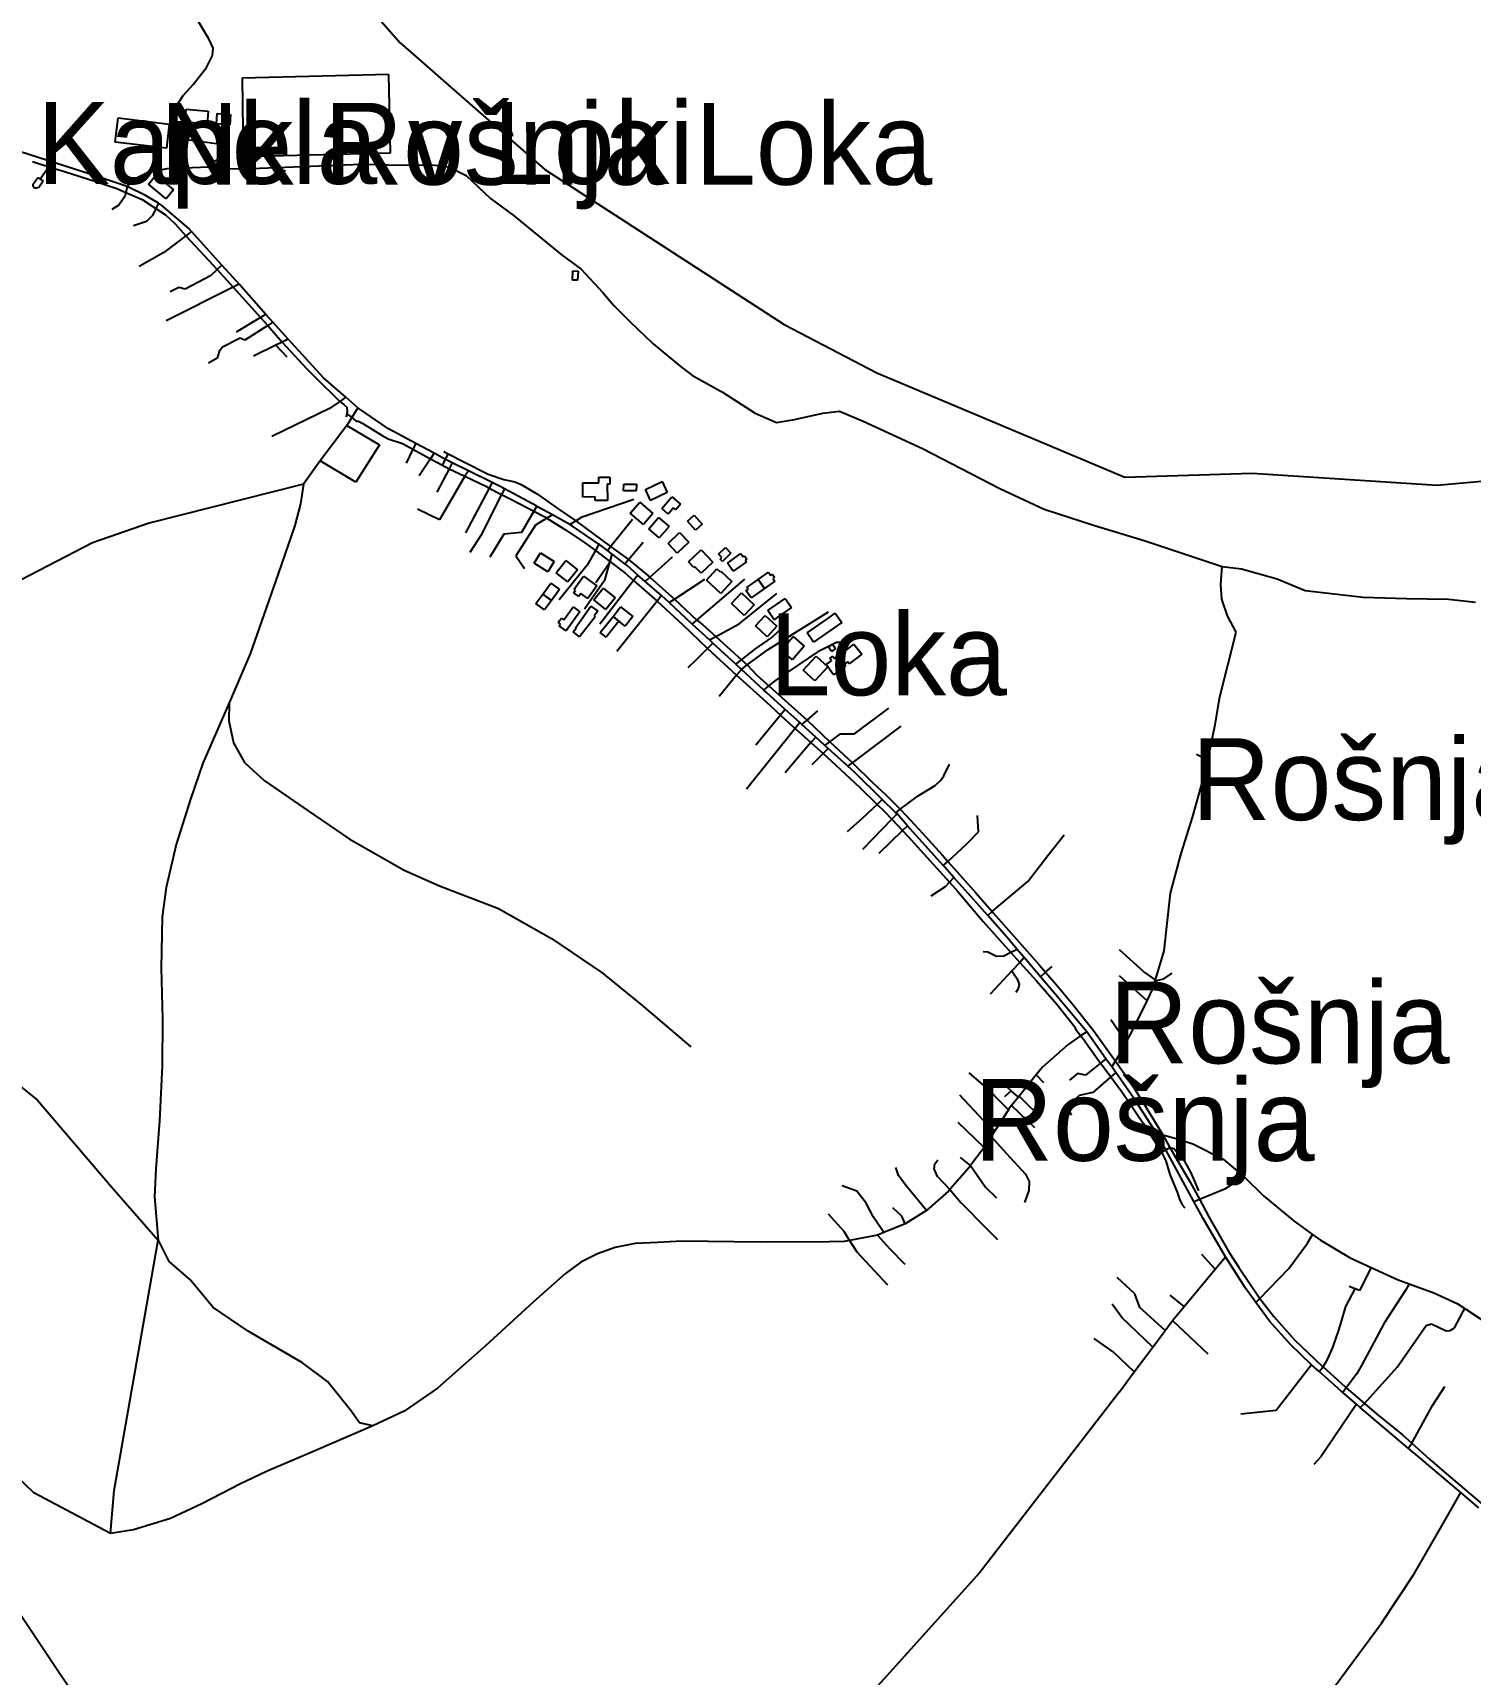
# Model space of a CAD drawing. Extents: x -8864 to 13231, y -7697 to 8949.
# Drawn here: x 3648 to 4738, y -569 to 676 of the extents above; entities that cross this region are included whole.
import ezdxf

# ---------------------------------------------------------------- set-up
doc = ezdxf.new("R2010")
doc.units = 0
for name, color, linetype in [('OSM_BUILDING_CHAPEL', 9, 'CONTINUOUS'), ('OSM_BUILDING_YES', 9, 'CONTINUOUS'), ('OSM_HIGHWAY_CYCLEWAY', 8, 'CONTINUOUS'), ('OSM_HIGHWAY_FOOTWAY', 8, 'CONTINUOUS'), ('OSM_HIGHWAY_PATH', 8, 'CONTINUOUS'), ('OSM_HIGHWAY_RESIDENTIAL', 8, 'CONTINUOUS'), ('OSM_HIGHWAY_SECONDARY', 8, 'CONTINUOUS'), ('OSM_HIGHWAY_SERVICE', 8, 'CONTINUOUS'), ('OSM_HIGHWAY_TERTIARY', 8, 'CONTINUOUS'), ('OSM_HIGHWAY_TRACK', 8, 'CONTINUOUS'), ('OSM_HIGHWAY_UNCLASSIFIED', 8, 'CONTINUOUS'), ('OSM_LABELS', 8, 'CONTINUOUS'), ('OSM_LEISURE_PITCH', 3, 'CONTINUOUS'), ('OSM_WATERWAY_RIVER', 4, 'CONTINUOUS')]:
    doc.layers.add(name, color=color, linetype=linetype)

msp = doc.modelspace()

# ---------------------------------------------------------------- linework, layer by layer
at = {"layer": 'OSM_BUILDING_CHAPEL'}
for p, q in [((3648.086159, 561.423185), (3651.455225, 566.426956)), ((3648.139758, 559.755261), (3648.086159, 561.423185)), ((3651.455225, 566.426956), (3655.528732, 563.669322)), ((3655.528732, 563.669322), (3652.228579, 558.776745)), ((3649.11985, 558.432041), (3648.139758, 559.755261)), ((3650.612959, 558.265249), (3649.11985, 558.432041)), ((3652.228579, 558.776745), (3650.612959, 558.265249))]:
    msp.add_line(p, q, dxfattribs=at)
at = {"layer": 'OSM_BUILDING_YES'}
for p, q in [((3763.246968, 608.491997), (3764.012665, 618.177075)), ((3764.012665, 618.177075), (3780.750798, 616.842736)), ((3780.750798, 616.842736), (3779.985101, 607.157658)), ((3786.991228, 607.202136), (3787.534873, 614.896825)), ((3787.534873, 614.896825), (3797.802868, 614.174058)), ((3797.802868, 614.174058), (3797.259223, 606.479369)), ((3779.985101, 607.157658), (3763.246968, 608.491997)), ((3797.259223, 606.479369), (3786.991228, 607.202136)), ((3735.490456, 561.400946), (3741.118328, 568.172717)), ((3748.836553, 550.314811), (3735.490456, 561.400946)), ((3741.118328, 568.172717), (3754.464425, 557.086582)), ((3754.464425, 557.086582), (3748.836553, 550.314811)), ((4056.983601, 488.701703), (4057.397077, 495.684744)), ((4060.988195, 488.601627), (4056.983601, 488.701703)), ((4057.397077, 495.684744), (4061.401671, 495.373398)), ((4061.401671, 495.373398), (4060.988195, 488.601627)), ((4077.037201, 339.122287), (4085.383297, 339.177885)), ((4077.067829, 334.974717), (4077.037201, 339.122287)), ((4085.383297, 339.177885), (4085.421582, 333.940604)), ((4064.83965, 334.885761), (4077.067829, 334.974717)), ((4064.91622, 324.177689), (4064.83965, 334.885761)), ((4074.372576, 324.244406), (4064.91622, 324.177689)), ((4074.38789, 321.475652), (4074.372576, 324.244406)), ((4085.421582, 333.940604), (4083.461398, 333.929484)), ((4083.461398, 333.929484), (4083.553282, 321.553489)), ((4095.796775, 328.97019), (4095.911629, 334.02956)), ((4105.429241, 328.747801), (4095.796775, 328.97019)), ((4095.911629, 334.02956), (4105.544096, 333.80717)), ((4105.544096, 333.80717), (4105.429241, 328.747801)), ((4112.412397, 329.948706), (4125.130622, 335.853156)), ((4116.263852, 321.586847), (4112.412397, 329.948706)), ((4128.982077, 327.491298), (4116.263852, 321.586847)), ((4124.877942, 315.38217), (4132.381771, 324.277765)), ((4125.130622, 335.853156), (4128.982077, 327.491298)), ((4132.381771, 324.277765), (4138.982078, 318.68466)), ((4083.553282, 321.553489), (4074.38789, 321.475652)), ((4100.865688, 311.935128), (4108.040268, 320.363703)), ((4110.926945, 303.306401), (4100.865688, 311.935128)), ((4108.040268, 320.363703), (4118.109181, 311.734977)), ((4118.109181, 311.734977), (4110.926945, 303.306401)), ((4129.717146, 311.279078), (4124.877942, 315.38217)), ((4133.683456, 315.971504), (4129.717146, 311.279078)), ((4135.444559, 314.492611), (4133.683456, 315.971504)), ((4138.982078, 318.68466), (4135.444559, 314.492611)), ((4114.85497, 300.003912), (4122.397084, 308.732714)), ((4122.741648, 293.143185), (4114.85497, 300.003912)), ((4122.397084, 308.732714), (4130.291419, 301.883106)), ((4130.291419, 301.883106), (4122.741648, 293.143185)), ((4144.288357, 305.786048), (4149.426183, 310.445116)), ((4150.375648, 299.025397), (4144.288357, 305.786048)), ((4149.426183, 310.445116), (4155.528787, 303.684464)), ((4155.528787, 303.684464), (4150.375648, 299.025397)), ((4129.548693, 288.884419), (4138.216381, 297.19068)), ((4136.562476, 281.523315), (4129.548693, 288.884419)), ((4145.230165, 289.829576), (4136.562476, 281.523315)), ((4138.216381, 297.19068), (4145.230165, 289.829576)), ((4027.940718, 274.017658), (4032.726324, 281.745705)), ((4038.308254, 267.546113), (4027.940718, 274.017658)), ((4032.726324, 281.745705), (4043.101516, 275.27416)), ((4043.101516, 275.27416), (4038.308254, 267.546113)), ((4044.786049, 266.801107), (4052.083141, 275.907971)), ((4052.083141, 275.907971), (4060.7738, 268.913811)), ((4145.107653, 274.907217), (4154.655893, 284.069679)), ((4149.119905, 270.715168), (4145.107653, 274.907217)), ((4163.446093, 274.873859), (4154.571666, 266.345208)), ((4154.655893, 284.069679), (4163.446093, 274.873859)), ((4167.741652, 280.867265), (4173.116845, 285.993351)), ((4170.291423, 278.187467), (4167.741652, 280.867265)), ((4169.11225, 277.064399), (4170.291423, 278.187467)), ((4170.743184, 275.351997), (4169.11225, 277.064399)), ((4177.282235, 281.578913), (4170.743184, 275.351997)), ((4173.116845, 285.993351), (4177.282235, 281.578913)), ((4174.548698, 273.995419), (4184.809036, 281.256447)), ((4178.867228, 267.846339), (4174.548698, 273.995419)), ((4188.997398, 275.018412), (4178.867228, 267.846339)), ((4184.809036, 281.256447), (4186.539511, 278.79904)), ((4186.539511, 278.79904), (4187.52726, 279.499568)), ((4187.52726, 279.499568), (4189.181165, 277.142235)), ((4189.181165, 277.142235), (4188.05559, 276.352751)), ((4188.05559, 276.352751), (4188.997398, 275.018412)), ((4053.476709, 259.806946), (4044.786049, 266.801107)), ((4060.7738, 268.913811), (4053.476709, 259.806946)), ((4058.346541, 254.280558), (4065.34501, 264.087951)), ((4065.34501, 264.087951), (4075.57472, 256.749086)), ((4149.793718, 271.348979), (4149.119905, 270.715168)), ((4154.571666, 266.345208), (4149.793718, 271.348979)), ((4158.790656, 261.03009), (4166.66202, 269.614339)), ((4166.66202, 269.614339), (4169.058651, 267.39044)), ((4169.058651, 267.39044), (4169.571668, 267.957534)), ((4169.571668, 267.957534), (4177.971363, 260.229487)), ((4189.387903, 255.626017), (4197.956051, 261.68614)), ((4197.956051, 261.68614), (4205.71256, 267.17917)), ((4202.764627, 254.858772), (4197.956051, 261.68614)), ((4197.956051, 261.68614), (4202.764627, 254.858772)), ((4205.71256, 267.17917), (4207.458349, 264.688403)), ((4207.458349, 264.688403), (4208.706435, 265.566843)), ((4208.706435, 265.566843), (4210.299084, 263.287347)), ((4210.299084, 263.287347), (4208.966772, 262.35331)), ((4208.966772, 262.35331), (4210.421596, 260.273965)), ((4029.334287, 243.338977), (4034.533368, 250.533289)), ((4034.533368, 250.533289), (4040.590031, 258.917387)), ((4041.087734, 245.774146), (4034.533368, 250.533289)), ((4034.533368, 250.533289), (4041.087734, 245.774146)), ((4040.590031, 258.917387), (4047.136739, 254.147124)), ((4047.136739, 254.147124), (4041.087734, 245.774146)), ((4058.032605, 251.556283), (4059.426174, 253.502194)), ((4061.96063, 248.743051), (4058.032605, 251.556283)), ((4059.426174, 253.502194), (4058.346541, 254.280558)), ((4063.507338, 250.911352), (4061.96063, 248.743051)), ((4068.744704, 247.152963), (4063.507338, 250.911352)), ((4075.57472, 256.749086), (4068.744704, 247.152963)), ((4073.155118, 246.14109), (4080.230157, 255.014445)), ((4080.230157, 255.014445), (4089.349607, 247.686699)), ((4169.586982, 251.067025), (4158.790656, 261.03009)), ((4177.971363, 260.229487), (4169.586982, 251.067025)), ((4177.634456, 243.350097), (4185.367994, 251.545163)), ((4185.367994, 251.545163), (4194.923891, 242.449418)), ((4188.622206, 253.235326), (4190.260797, 254.380634)), ((4192.557888, 247.642221), (4188.622206, 253.235326)), ((4190.260797, 254.380634), (4189.387903, 255.626017)), ((4202.764627, 254.858772), (4194.196479, 248.798648)), ((4210.421596, 260.273965), (4202.764627, 254.858772)), ((4035.896309, 238.568715), (4029.334287, 243.338977)), ((4041.087734, 245.774146), (4035.896309, 238.568715)), ((4050.54409, 231.040819), (4057.657414, 240.837092)), ((4062.749298, 237.123181), (4052.266908, 222.69008)), ((4057.657414, 240.837092), (4062.749298, 237.123181)), ((4059.227092, 225.080771), (4070.942254, 241.426425)), ((4070.942254, 241.426425), (4076.187278, 237.645797)), ((4082.282225, 238.813344), (4073.155118, 246.14109)), ((4076.187278, 237.645797), (4073.545624, 233.965245)), ((4089.349607, 247.686699), (4082.282225, 238.813344)), ((4087.795242, 233.587182), (4093.599225, 240.959406)), ((4093.599225, 240.959406), (4102.95604, 233.542704)), ((4187.190353, 234.265471), (4177.634456, 243.350097)), ((4194.923891, 242.449418), (4187.190353, 234.265471)), ((4194.196479, 248.798648), (4192.557888, 247.642221)), ((4205.2072, 238.01274), (4207.756971, 239.814098)), ((4210.061718, 231.118655), (4205.2072, 238.01274)), ((4207.756971, 239.814098), (4218.346559, 247.308636)), ((4223.19342, 240.414551), (4212.611489, 232.931132)), ((4218.346559, 247.308636), (4223.19342, 240.414551)), ((4046.279158, 229.150505), (4048.660476, 232.419636)), ((4048.047918, 227.849524), (4046.279158, 229.150505)), ((4047.060169, 226.492946), (4048.047918, 227.849524)), ((4052.266908, 222.69008), (4047.060169, 226.492946)), ((4048.660476, 232.419636), (4050.54409, 231.040819)), ((4057.580844, 221.945074), (4059.770737, 224.691588)), ((4059.770737, 224.691588), (4059.227092, 225.080771)), ((4074.318978, 233.342554), (4062.259252, 218.197805)), ((4073.545624, 233.965245), (4074.318978, 233.342554)), ((4078.124491, 221.333501), (4087.795242, 233.587182)), ((4092.29754, 230.017825), (4082.634446, 217.764144)), ((4092.29754, 230.017825), (4087.795242, 233.587182)), ((4087.795242, 233.587182), (4092.29754, 230.017825)), ((4097.136744, 226.170481), (4092.29754, 230.017825)), ((4102.95604, 233.542704), (4097.136744, 226.170481)), ((4195.850385, 226.481827), (4203.201074, 234.354427)), ((4204.609957, 218.264522), (4195.850385, 226.481827)), ((4203.201074, 234.354427), (4211.95299, 226.148242)), ((4211.95299, 226.148242), (4204.609957, 218.264522)), ((4212.611489, 232.931132), (4210.061718, 231.118655)), ((4234.977494, 221.111112), (4250.666623, 232.052692)), ((4255.513484, 225.036293), (4239.824356, 214.105831)), ((4250.666623, 232.052692), (4256.401693, 236.04459)), ((4261.248554, 229.03931), (4255.513484, 225.036293)), ((4256.401693, 236.04459), (4261.248554, 229.03931)), ((4062.259252, 218.197805), (4057.580844, 221.945074)), ((4082.634446, 217.764144), (4078.124491, 221.333501)), ((4215.444567, 208.123544), (4224.510418, 218.442433)), ((4224.510418, 218.442433), (4232.879485, 211.036851)), ((4239.824356, 214.105831), (4234.977494, 221.111112)), ((4251.133698, 210.325204), (4254.250085, 212.638058)), ((4254.250085, 212.638058), (4256.623745, 209.413405)), ((4260.80445, 205.087923), (4270.5288, 212.682536)), ((4270.5288, 212.682536), (4276.455294, 205.054564)), ((4223.813634, 200.729082), (4215.444567, 208.123544)), ((4232.879485, 211.036851), (4223.813634, 200.729082)), ((4232.106131, 192.812003), (4241.914708, 203.431118)), ((4241.914708, 203.431118), (4250.635995, 195.369486)), ((4249.533392, 197.170844), (4253.407818, 199.928478)), ((4253.507359, 207.100551), (4251.133698, 210.325204)), ((4252.19036, 201.62976), (4254.648247, 203.419999)), ((4253.407818, 199.928478), (4252.19036, 201.62976)), ((4256.623745, 209.413405), (4253.507359, 207.100551)), ((4254.648247, 203.419999), (4255.850391, 201.796553)), ((4255.850391, 201.796553), (4258.438447, 203.753584)), ((4258.438447, 203.753584), (4260.490514, 201.029308)), ((4260.490514, 201.029308), (4262.657436, 202.697232)), ((4263.315936, 197.315397), (4260.490514, 201.029308)), ((4260.490514, 201.029308), (4263.315936, 197.315397)), ((4262.657436, 202.697232), (4260.80445, 205.087923)), ((4276.455294, 205.054564), (4266.861112, 197.548907)), ((4240.819762, 184.76149), (4232.106131, 192.812003)), ((4250.635995, 195.369486), (4240.819762, 184.76149)), ((4255.015782, 189.431677), (4249.533392, 197.170844)), ((4264.242429, 196.014417), (4255.015782, 189.431677)), ((4265.658968, 199.105636), (4263.315936, 197.315397)), ((4263.315936, 197.315397), (4264.242429, 196.014417)), ((4266.861112, 197.548907), (4265.658968, 199.105636))]:
    msp.add_line(p, q, dxfattribs=at)
at = {"layer": 'OSM_HIGHWAY_CYCLEWAY'}
for p, q in [((3959.479761, 358.79267), (3962.749287, 356.924595)), ((3962.749287, 356.924595), (3974.763071, 350.742157)), ((3974.763071, 350.742157), (3993.193394, 341.412903)), ((3993.193394, 341.412903), (4005.092324, 337.443244)), ((4005.092324, 337.443244), (4013.262309, 335.575169)), ((4013.262309, 335.575169), (4018.024944, 333.57366)), ((4018.024944, 333.57366), (4030.406262, 326.35711)), ((4030.406262, 326.35711), (4046.271501, 315.159781)), ((4046.271501, 315.159781), (4059.609941, 306.130753)), ((4059.609941, 306.130753), (4073.338886, 296.034253)), ((4073.338886, 296.034253), (4086.011169, 286.527087)), ((4086.011169, 286.527087), (4099.487434, 276.675216)), ((4099.487434, 276.675216), (4115.704893, 263.331825)), ((4115.704893, 263.331825), (4134.38024, 246.763781)), ((4134.38024, 246.763781), (4151.401681, 230.773951)), ((4151.401681, 230.773951), (4155.697241, 227.438103)), ((4155.697241, 227.438103), (4165.865695, 218.431314)), ((4165.865695, 218.431314), (4185.32971, 200.806918)), ((4185.32971, 200.806918), (4189.655897, 196.792781)), ((4189.655897, 196.792781), (4197.113784, 188.831224)), ((4197.113784, 188.831224), (4206.018839, 180.869668)), ((4206.018839, 180.869668), (4218.461413, 169.816892)), ((4218.461413, 169.816892), (4235.000465, 154.905652)), ((4235.000465, 154.905652), (4252.220988, 138.52664)), ((4252.220988, 138.52664), (4269.487452, 122.659124)), ((4269.487452, 122.659124), (4284.954529, 107.525494)), ((4284.954529, 107.525494), (4294.518083, 98.540944)), ((4294.518083, 98.540944), (4305.567089, 87.410332)), ((4305.567089, 87.410332), (4309.916247, 83.029252)), ((4309.916247, 83.029252), (4322.519617, 69.26332)), ((4322.519617, 69.26332), (4337.335852, 52.806471)), ((4337.335852, 52.806471), (4341.853463, 47.735982)), ((4341.853463, 47.735982), (4350.628349, 37.872992)), ((4350.628349, 37.872992), (4362.994354, 23.88467)), ((4362.994354, 23.88467), (4375.490527, 9.729556)), ((4375.490527, 9.729556), (4376.179654, 8.951192)), ((4376.179654, 8.951192), (4394.028048, -11.353002)), ((4394.028048, -11.353002), (4411.294512, -30.834353)), ((4411.294512, -30.834353), (4415.87338, -36.149471)), ((4415.87338, -36.149471), (4424.242446, -45.879027)), ((4424.242446, -45.879027), (4436.83816, -60.93482)), ((4436.83816, -60.93482), (4452.236324, -80.416171)), ((4452.236324, -80.416171), (4468.79069, -103.644791)), ((4468.79069, -103.644791), (4480.000492, -119.378873)), ((4480.000492, -119.378873), (4492.136788, -138.73791)), ((4492.136788, -138.73791), (4504.686559, -159.520242)), ((4504.686559, -159.520242), (4510.19192, -169.038527)), ((4510.19192, -169.038527), (4525.4982, -195.325008)), ((4525.4982, -195.325008), (4532.49667, -208.290337)), ((4532.49667, -208.290337), (4539.732505, -221.689325)), ((4539.732505, -221.689325), (4555.245524, -248.865365)), ((4555.245524, -248.865365), (4562.825923, -260.418518)), ((4562.825923, -260.418518), (4577.297593, -282.001453)), ((4577.297593, -282.001453), (4578.507394, -283.558182)), ((4578.507394, -283.558182), (4589.074011, -297.168441)), ((4589.074011, -297.168441), (4604.824396, -315.248737)), ((4604.824396, -315.248737), (4625.590095, -334.852402)), ((4625.590095, -334.852402), (4626.30985, -335.497333)), ((4626.30985, -335.497333), (4642.741705, -350.364094)), ((4642.741705, -350.364094), (4643.874936, -351.34261)), ((4643.874936, -351.34261), (4657.649823, -363.184869)), ((4657.649823, -363.184869), (4666.884127, -371.135307)), ((4666.884127, -371.135307), (4686.600821, -387.114018)), ((4686.600821, -387.114018), (4693.622262, -393.374292)), ((4693.622262, -393.374292), (4707.136811, -405.427822)), ((4707.136811, -405.427822), (4718.315986, -415.012825)), ((4718.315986, -415.012825), (4728.361928, -423.630432)), ((4728.361928, -423.630432), (4746.723339, -439.297797))]:
    msp.add_line(p, q, dxfattribs=at)
at = {"layer": 'OSM_HIGHWAY_FOOTWAY'}
for p, q in [((3647.42766, 578.558323), (3659.893205, 574.6665)), ((3659.893205, 574.6665), (3653.698717, 565.492919)), ((3659.893205, 574.6665), (3672.519546, 570.71908)), ((3672.519546, 570.71908), (3695.528737, 563.402454)), ((3695.528737, 563.402454), (3711.600714, 558.176293)), ((3711.600714, 558.176293), (3718.323533, 555.151791)), ((3718.323533, 555.151791), (3730.68188, 549.681)), ((3730.68188, 549.681), (3741.072387, 542.987066)), ((3741.072387, 542.987066), (3748.461361, 538.183445)), ((3748.461361, 538.183445), (3755.643598, 531.378315)), ((3755.643598, 531.378315), (3763.905467, 522.29369)), ((3763.905467, 522.29369), (3774.20409, 510.996285)), ((3774.20409, 510.996285), (3787.527216, 496.763335)), ((3787.527216, 496.763335), (3799.732424, 483.330988)), ((3799.732424, 483.330988), (3820.521094, 460.213562)), ((3820.521094, 460.213562), (3825.9116, 454.153439)), ((3825.9116, 454.153439), (3836.929978, 441.63289)), ((3836.929978, 441.63289), (3855.23779, 421.728998)), ((3855.23779, 421.728998), (3865.56704, 411.143241)), ((3865.56704, 411.143241), (3876.547134, 400.690918)), ((3876.547134, 400.690918), (3880.643612, 396.69902)), ((3880.643612, 396.69902), (3883.737027, 394.28609)), ((3883.737027, 394.28609), (3885.82738, 392.195626)), ((3885.919263, 387.202974), (3885.32202, 384.601012)), ((3885.82738, 392.195626), (3886.233199, 388.570671)), ((3886.233199, 388.570671), (3885.919263, 387.202974)), ((3885.919263, 387.202974), (3889.602265, 384.467578)), ((3889.602265, 384.467578), (3892.92539, 381.765542)), ((3892.92539, 381.765542), (3894.740091, 381.765542)), ((3894.740091, 381.765542), (3898.032588, 379.953064)), ((3898.032588, 379.953064), (3912.672712, 370.757244)), ((3912.672712, 370.757244), (3917.320492, 368.266478)), ((3917.320492, 368.266478), (3928.101504, 364.630403)), ((3928.101504, 364.630403), (3936.026466, 360.382757)), ((3936.026466, 360.382757), (3949.495074, 353.143968)), ((3949.495074, 353.143968), (3958.361844, 348.395944)), ((3958.361844, 348.395944), (3960.804417, 352.732546)), ((3960.804417, 352.732546), (3962.749287, 356.924595)), ((3958.361844, 348.395944), (3963.476699, 345.649429)), ((3963.476699, 345.649429), (3975.475169, 339.889532)), ((3975.475169, 339.889532), (3991.302123, 332.294919)), ((3991.302123, 332.294919), (3993.83658, 330.982819)), ((3993.83658, 330.982819), (4003.246994, 326.112481)), ((4003.246994, 326.112481), (4010.819736, 322.198419)), ((4010.819736, 322.198419), (4027.756951, 313.347303)), ((4027.756951, 313.347303), (4036.011163, 309.03294)), ((4036.011163, 309.03294), (4037.657412, 308.009947)), ((4037.657412, 308.009947), (4051.891716, 299.16995)), ((4051.891716, 299.16995), (4066.539497, 289.473753)), ((4066.539497, 289.473753), (4074.418518, 283.624899)), ((4074.418518, 283.624899), (4085.291414, 275.318638)), ((4085.291414, 275.318638), (4096.776867, 266.556478)), ((4096.776867, 266.556478), (4103.43843, 260.8077)), ((4103.43843, 260.8077), (4121.210254, 245.218172)), ((4121.210254, 245.218172), (4140.39096, 227.438103)), ((4140.39096, 227.438103), (4159.556353, 209.380047)), ((4159.556353, 209.380047), (4181.53951, 189.020256)), ((4181.53951, 189.020256), (4203.9438, 168.860616)), ((4203.9438, 168.860616), (4214.916237, 158.764116)), ((4214.916237, 158.764116), (4224.801383, 149.657252)), ((4224.801383, 149.657252), (4225.926958, 148.656497)), ((4225.926958, 148.656497), (4237.718689, 138.059621)), ((4237.718689, 138.059621), (4247.152075, 129.586568)), ((4247.152075, 129.586568), (4253.262336, 124.104658)), ((4253.262336, 124.104658), (4274.816703, 104.211885)), ((4274.816703, 104.211885), (4288.139828, 91.079764)), ((4288.139828, 91.079764), (4293.469078, 85.831364)), ((4293.469078, 85.831364), (4299.265404, 79.77124)), ((4299.265404, 79.77124), (4307.397104, 71.253709)), ((4307.397104, 71.253709), (4311.42467, 67.039421)), ((4311.42467, 67.039421), (4330.628347, 45.634398)), ((4330.628347, 45.634398), (4342.994352, 31.99078)), ((4342.994352, 31.99078), (4349.418548, 24.907664)), ((4349.418548, 24.907664), (4368.4844, 2.390691)), ((4368.4844, 2.390691), (4389.609977, -21.327187)), ((4389.609977, -21.327187), (4396.340453, -28.699411)), ((4396.340453, -28.699411), (4409.104619, -42.654374)), ((4409.104619, -42.654374), (4424.296045, -60.334367)), ((4424.296045, -60.334367), (4437.703397, -77.469505)), ((4437.703397, -77.469505), (4438.836629, -79.926913)), ((4442.450718, -84.519264), (4438.836629, -79.926913)), ((4445.620703, -88.533401), (4442.450718, -84.519264)), ((4445.620703, -88.533401), (4457.611516, -105.056967)), ((4457.611516, -105.056967), (4458.790689, -106.669293)), ((4458.790689, -106.669293), (4465.32974, -115.587126)), ((4465.32974, -115.587126), (4473.874917, -127.229235)), ((4473.874917, -127.229235), (4489.877982, -150.624648)), ((4489.877982, -150.624648), (4503.798351, -172.763558)), ((4503.798351, -172.763558), (4506.975993, -170.828766)), ((4503.798351, -172.763558), (4507.098504, -179.27958)), ((4506.975993, -170.828766), (4510.19192, -169.038527)), ((4510.19192, -169.038527), (4513.170481, -169.86137)), ((4513.170481, -169.86137), (4520.567112, -178.267706)), ((4507.098504, -179.27958), (4510.237862, -189.609589)), ((4520.567112, -178.267706), (4525.934647, -188.297489)), ((4510.237862, -189.609589), (4515.605397, -202.986339)), ((4525.934647, -188.297489), (4528.492075, -194.157461)), ((4528.492075, -194.157461), (4531.907083, -201.963345)), ((4515.605397, -202.986339), (4517.573238, -208.345934)), ((4517.573238, -208.345934), (4519.548736, -212.704775)), ((4519.548736, -212.704775), (4521.577832, -214.828598))]:
    msp.add_line(p, q, dxfattribs=at)
at = {"layer": 'OSM_HIGHWAY_PATH'}
msp.add_line((3765.84268, -713.382171), (3600.19182, -466.696227), dxfattribs=at)
at = {"layer": 'OSM_HIGHWAY_RESIDENTIAL'}
for p, q in [((4548.859612, 257.872154), (4549.763134, 271.515772)), ((4549.510454, 246.697064), (4548.859612, 257.872154)), ((4553.959153, 233.965245), (4549.510454, 246.697064)), ((4560.421634, 221.700445), (4553.959153, 233.965245)), ((4548.1322, 172.518929), (4560.421634, 221.700445)), ((4544.487483, 151.558685), (4548.1322, 172.518929)), ((4538.83664, 124.538318), (4544.487483, 151.558685)), ((4537.335874, 117.355126), (4538.83664, 124.538318)), ((4527.243989, 81.138938), (4537.335874, 117.355126)), ((4518.65287, 53.940659), (4527.243989, 81.138938)), ((4510.636024, 23.773475), (4518.65287, 53.940659)), ((4505.727907, -19.926131), (4510.636024, 23.773475)), ((4499.296053, -41.909368), (4505.727907, -19.926131)), ((4492.825915, -57.932557), (4497.297585, -48.747856)), ((4497.297585, -48.747856), (4499.081658, -42.665493)), ((4499.081658, -42.665493), (4499.296053, -41.909368)), ((4480.727904, -82.506636), (4492.825915, -57.932557)), ((4442.450718, -84.519264), (4433.101559, -90.95745)), ((4447.083184, -81.327969), (4442.450718, -84.519264)), ((4477.029588, -89.20057), (4480.727904, -82.506636)), ((4433.101559, -90.95745), (4413.568632, -108.2705)), ((4468.79069, -103.644791), (4471.478286, -99.252592)), ((4471.478286, -99.252592), (4477.029588, -89.20057)), ((4413.568632, -108.2705), (4408.851939, -114.119353)), ((4466.103094, -108.036991), (4468.79069, -103.644791)), ((4408.851939, -114.119353), (4395.911662, -130.164781)), ((4395.283791, -130.943146), (4390.130651, -137.336854)), ((4395.911662, -130.164781), (4395.283791, -130.943146)), ((4387.665107, -140.528148), (4377.397112, -156.451262)), ((4388.101554, -139.849859), (4387.665107, -140.528148)), ((4390.130651, -137.336854), (4388.101554, -139.849859)), ((4374.541063, -160.87682), (4369.257754, -169.071886)), ((4377.397112, -156.451262), (4374.541063, -160.87682)), ((4369.257754, -169.071886), (4358.844277, -182.826698)), ((4357.871842, -184.261113), (4343.308287, -201.073786)), ((4358.844277, -182.826698), (4357.871842, -184.261113)), ((4342.343509, -202.196855), (4325.636004, -216.919063)), ((4343.308287, -201.073786), (4342.343509, -202.196855)), ((4325.636004, -216.919063), (4309.441515, -226.971084)), ((4288.392508, -235.477496), (4267.129106, -239.569469)), ((4293.08623, -233.576063), (4288.392508, -235.477496)), ((4309.441515, -226.971084), (4293.08623, -233.576063)), ((4263.109197, -240.347834), (4251.822826, -240.603582)), ((4267.129106, -239.569469), (4263.109197, -240.347834)), ((4544.541081, -261.47487), (4552.328218, -252.123377)), ((4520.988246, -289.75174), (4544.541081, -261.47487)), ((4512.106162, -300.415333), (4520.988246, -289.75174)), ((4497.144445, -320.508257), (4506.55486, -307.876513)), ((4506.55486, -307.876513), (4512.106162, -300.415333)), ((4483.124536, -339.333558), (4497.144445, -320.508257)), ((4471.853478, -354.467187), (4483.124536, -339.333558))]:
    msp.add_line(p, q, dxfattribs=at)
at = {"layer": 'OSM_HIGHWAY_SECONDARY'}
for p, q in [((3693.453698, 568.361748), (3630.674212, 588.443552)), ((3719.349566, 559.721902), (3693.453698, 568.361748)), ((3733.185709, 552.7611), (3719.349566, 559.721902)), ((3742.994286, 546.890008), (3733.185709, 552.7611)), ((3745.245435, 545.544549), (3742.994286, 546.890008)), ((3766.148959, 527.720002), (3745.245435, 545.544549)), ((3768.139771, 525.518343), (3766.148959, 527.720002)), ((3791.095363, 500.110302), (3768.139771, 525.518343)), ((3799.617569, 490.680972), (3791.095363, 500.110302)), ((3804.173466, 485.554886), (3799.617569, 490.680972)), ((3824.556316, 462.637612), (3804.173466, 485.554886)), ((3829.862595, 456.666444), (3824.556316, 462.637612)), ((3841.508845, 443.879028), (3829.862595, 456.666444)), ((3868.193381, 414.590284), (3841.508845, 443.879028)), ((3885.191851, 399.77912), (3868.193381, 414.590284)), ((3894.250045, 391.88428), (3885.191851, 399.77912)), ((3917.573172, 375.950047), (3894.250045, 391.88428)), ((3938.208702, 364.863913), (3917.573172, 375.950047)), ((3952.274554, 357.313777), (3938.208702, 364.863913)), ((3960.804417, 352.732546), (3952.274554, 357.313777)), ((3965.850359, 350.208421), (3960.804417, 352.732546)), ((3978.086195, 344.10382), (3965.850359, 350.208421)), ((3996.026473, 335.141509), (3978.086195, 344.10382)), ((4004.219429, 331.049536), (3996.026473, 335.141509)), ((4005.421573, 330.404605), (4004.219429, 331.049536)), ((4029.992786, 317.205767), (4005.421573, 330.404605)), ((4031.133674, 316.594195), (4029.992786, 317.205767)), ((4041.952971, 310.556311), (4031.133674, 316.594195)), ((4055.03873, 303.261923), (4041.952971, 310.556311)), ((4057.152054, 302.083257), (4055.03873, 303.261923)), ((4077.129085, 288.43964), (4057.152054, 302.083257)), ((4077.519591, 288.172772), (4077.129085, 288.43964)), ((4083.622195, 283.491465), (4077.519591, 288.172772)), ((4086.822807, 281.034058), (4083.622195, 283.491465)), ((4096.761553, 273.417205), (4086.822807, 281.034058)), ((4098.423115, 272.138463), (4096.761553, 273.417205)), ((4106.662013, 264.97751), (4098.423115, 272.138463)), ((4112.175031, 260.185009), (4106.662013, 264.97751)), ((4124.234756, 249.699327), (4112.175031, 260.185009)), ((4124.556349, 249.399101), (4124.234756, 249.699327)), ((4130.329704, 244.083983), (4124.556349, 249.399101)), ((4147.956045, 227.838405), (4130.329704, 244.083983)), ((4161.011177, 215.795994), (4147.956045, 227.838405)), ((4163.599232, 213.416423), (4161.011177, 215.795994)), ((4180.926953, 197.448831), (4163.599232, 213.416423)), ((4185.207198, 193.490292), (4180.926953, 197.448831)), ((4202.213326, 177.822927), (4185.207198, 193.490292)), ((4204.227108, 175.965971), (4202.213326, 177.822927)), ((4218.446099, 163.05624), (4204.227108, 175.965971)), ((4229.441506, 153.059817), (4218.446099, 163.05624)), ((4231.095411, 151.558685), (4229.441506, 153.059817)), ((4241.539517, 142.073758), (4231.095411, 151.558685)), ((4248.499701, 135.746766), (4241.539517, 142.073758)), ((4251.041815, 133.433912), (4248.499701, 135.746766)), ((4265.888677, 119.945967), (4251.041815, 133.433912)), ((4271.095416, 115.220183), (4265.888677, 119.945967)), ((4292.014254, 94.771436), (4271.095416, 115.220183)), ((4302.289906, 84.730534), (4292.014254, 94.771436)), ((4303.224056, 83.818736), (4302.289906, 84.730534)), ((4311.210275, 74.923142), (4303.224056, 83.818736)), ((4338.315944, 44.733719), (4311.210275, 74.923142)), ((4339.020385, 43.944235), (4338.315944, 44.733719)), ((4346.417017, 35.593496), (4339.020385, 43.944235)), ((4371.968321, 6.727293), (4346.417017, 35.593496)), ((4386.692672, -9.896348), (4371.968321, 6.727293)), ((4394.418553, -18.947615), (4386.692672, -9.896348)), ((4399.678891, -25.107814), (4394.418553, -18.947615)), ((4412.029581, -39.574274), (4399.678891, -25.107814)), ((4423.47675, -52.984383), (4412.029581, -39.574274)), ((4447.083184, -81.327969), (4423.47675, -52.984383)), ((4461.669709, -101.810075), (4447.083184, -81.327969)), ((4466.103094, -108.036991), (4461.669709, -101.810075)), ((4469.104626, -112.329115), (4466.103094, -108.036991)), ((4484.219482, -133.92317), (4469.104626, -112.329115)), ((4500.260831, -158.752997), (4484.219482, -133.92317)), ((4506.975993, -170.828766), (4500.260831, -158.752997)), ((4528.384877, -210.080575), (4506.975993, -170.828766)), ((4535.368033, -222.89023), (4528.384877, -210.080575)), ((4552.328218, -252.123377), (4535.368033, -222.89023)), ((4567.603871, -275.830135), (4552.328218, -252.123377)), ((4575.383351, -286.538206), (4567.603871, -275.830135)), ((4585.804486, -300.871233), (4575.383351, -286.538206)), ((4601.677382, -318.484509), (4585.804486, -300.871233)), ((4617.573249, -333.973962), (4601.677382, -318.484509)), ((4623.369574, -339.111168), (4617.573249, -333.973962)), ((4634.717202, -349.163189), (4623.369574, -339.111168)), ((4640.888718, -354.567263), (4634.717202, -349.163189)), ((4641.256253, -354.878608), (4640.888718, -354.567263)), ((4651.66973, -363.718605), (4641.256253, -354.878608)), ((4654.54875, -366.164893), (4651.66973, -363.718605)), ((4690.911695, -397.043725), (4654.54875, -366.164893)), ((4699.640639, -404.449307), (4690.911695, -397.043725)), ((4716.172034, -418.304195), (4699.640639, -404.449307)), ((4730.881071, -430.624592), (4716.172034, -418.304195)), ((4744.487505, -442.444613), (4730.881071, -430.624592))]:
    msp.add_line(p, q, dxfattribs=at)
at = {"layer": 'OSM_HIGHWAY_SERVICE'}
for p, q in [((3760.459831, 595.593386), (3752.511898, 596.004807)), ((3794.655853, 590.923199), (3760.459831, 595.593386)), ((3787.634413, 580.192888), (3792.665042, 585.318974)), ((3792.665042, 585.318974), (3794.655853, 590.923199)), ((3734.372539, 570.140867), (3749.571622, 573.232086)), ((3749.571622, 573.232086), (3781.286786, 574.544186)), ((3781.286786, 574.544186), (3787.634413, 580.192888)), ((3719.349566, 559.721902), (3723.867178, 564.892466)), ((3723.867178, 564.892466), (3734.372539, 570.140867)), ((3717.603778, 551.982735), (3712.92537, 545.388876)), ((3718.323533, 555.151791), (3717.603778, 551.982735)), ((3719.349566, 559.721902), (3718.323533, 555.151791)), ((3712.92537, 545.388876), (3707.718631, 542.097506)), ((3738.415418, 537.594112), (3734.081574, 533.079598)), ((3741.072387, 542.987066), (3738.415418, 537.594112)), ((3742.994286, 546.890008), (3741.072387, 542.987066)), ((3734.081574, 533.079598), (3724.196428, 529.788228)), ((3768.139771, 525.518343), (3763.905467, 522.29369)), ((3763.905467, 522.29369), (3747.083107, 509.495154)), ((3747.083107, 509.495154), (3728.354162, 499.098428)), ((3791.095363, 500.110302), (3787.527216, 496.763335)), ((3782.465959, 491.981953), (3763.384793, 481.75202)), ((3787.527216, 496.763335), (3782.465959, 491.981953)), ((3804.173466, 485.554886), (3799.732424, 483.330988)), ((3799.732424, 483.330988), (3748.821239, 457.822871)), ((3758.530275, 483.141956), (3751.945282, 479.850586)), ((3763.384793, 481.75202), (3758.530275, 483.141956)), ((3824.556316, 462.637612), (3820.521094, 460.213562)), ((3820.521094, 460.213562), (3802.060142, 449.149667)), ((3825.9116, 454.153439), (3808.476682, 443.089544)), ((3829.862595, 456.666444), (3825.9116, 454.153439)), ((3791.654322, 437.885621), (3789.050952, 434.583132)), ((3805.008075, 444.646273), (3791.654322, 437.885621)), ((3808.476682, 443.089544), (3805.008075, 444.646273)), ((3832.075459, 439.242199), (3815.237785, 430.947058)), ((3836.929978, 441.63289), (3832.075459, 439.242199)), ((3832.075459, 439.242199), (3840.38327, 430.424442)), ((3841.508845, 443.879028), (3836.929978, 441.63289)), ((3787.665041, 429.557121), (3780.903938, 425.743135)), ((3789.050952, 434.583132), (3787.665041, 429.557121)), ((3885.191851, 399.77912), (3880.643612, 396.69902)), ((3872.81819, 391.406142), (3828.943759, 370.078955)), ((3880.643612, 396.69902), (3872.81819, 391.406142)), ((3886.011147, 378.362977), (3910.620644, 363.840919)), ((3910.620644, 363.840919), (3892.756936, 335.397257)), ((3938.208702, 364.863913), (3936.026466, 360.382757)), ((3892.756936, 335.397257), (3865.712523, 351.698433)), ((3936.026466, 360.382757), (3930.88864, 349.819239)), ((3949.495074, 353.143968), (3940.819729, 340.145281)), ((3952.274554, 357.313777), (3949.495074, 353.143968)), ((3965.850359, 350.208421), (3963.476699, 345.649429)), ((3963.476699, 345.649429), (3954.150511, 327.724807)), ((3975.475169, 339.889532), (3956.240864, 306.820161)), ((3978.086195, 344.10382), (3975.475169, 339.889532)), ((3993.83658, 330.982819), (3975.980529, 297.012769)), ((4003.246994, 326.112481), (3987.481296, 295.055738)), ((3996.026473, 335.141509), (3993.83658, 330.982819)), ((4005.421573, 330.404605), (4003.246994, 326.112481)), ((3956.240864, 306.820161), (3939.510387, 315.048586)), ((4027.756951, 313.347303), (4018.453734, 297.279636)), ((4029.992786, 317.205767), (4027.756951, 313.347303)), ((4064.464459, 309.166374), (4103.545627, 322.498646)), ((4029.043322, 302.89498), (4014.142861, 279.499568)), ((4037.657412, 308.009947), (4029.043322, 302.89498)), ((4041.952971, 310.556311), (4037.657412, 308.009947)), ((4055.03873, 303.261923), (4059.609941, 306.130753)), ((4059.609941, 306.130753), (4064.464459, 309.166374)), ((4086.011169, 286.527087), (4102.496622, 307.476211)), ((3987.481296, 295.055738), (3979.250054, 282.112648)), ((4004.992783, 296.10097), (3994.410852, 278.454335)), ((4018.453734, 297.279636), (4004.992783, 296.10097)), ((4077.129085, 288.43964), (4074.418518, 283.624899)), ((4083.622195, 283.491465), (4086.011169, 286.527087)), ((4099.487434, 276.675216), (4110.597695, 289.96301)), ((4014.142861, 279.499568), (4020.551744, 269.836728)), ((4074.418518, 283.624899), (4068.12449, 272.449809)), ((4085.291414, 275.318638), (4084.893251, 273.817507)), ((4086.822807, 281.034058), (4085.291414, 275.318638)), ((4096.761553, 273.417205), (4099.487434, 276.675216)), ((4124.586977, 271.271143), (4132.948387, 278.854637)), ((4068.12449, 272.449809), (4047.08314, 246.174448)), ((4084.893251, 273.817507), (4074.786053, 258.984104)), ((4084.893251, 273.817507), (4081.455272, 260.941134)), ((4106.662013, 264.97751), (4103.43843, 260.8077)), ((4112.175031, 260.185009), (4115.704893, 263.331825)), ((4115.704893, 263.331825), (4124.586977, 271.271143)), ((4134.38024, 246.763781), (4157.389431, 261.986367)), ((4151.401681, 230.773951), (4187.841195, 261.864052)), ((4081.455272, 260.941134), (4066.164306, 239.247004)), ((4103.43843, 260.8077), (4077.92541, 227.749449)), ((4124.556349, 249.399101), (4121.210254, 245.218172)), ((4183.530322, 228.005197), (4212.021902, 251.011427)), ((4121.210254, 245.218172), (4090.60535, 206.967117)), ((4130.329704, 244.083983), (4134.38024, 246.763781)), ((4205.490508, 208.534965), (4251.233239, 237.15654)), ((4147.956045, 227.838405), (4151.401681, 230.773951)), ((4165.865695, 218.431314), (4183.530322, 228.005197)), ((4208.231703, 217.552874), (4219.341964, 228.272065)), ((4163.599232, 213.416423), (4159.556353, 209.380047)), ((4161.011177, 215.795994), (4165.865695, 218.431314)), ((4195.949925, 208.924148), (4208.231703, 217.552874)), ((4245.09235, 208.012349), (4257.243959, 214.150309)), ((4257.243959, 214.150309), (4266.003532, 214.027995)), ((4150.337363, 200.173107), (4144.579322, 194.680078)), ((4159.556353, 209.380047), (4150.337363, 200.173107)), ((4180.926953, 197.448831), (4185.32971, 200.806918)), ((4185.32971, 200.806918), (4195.949925, 208.924148)), ((4189.655897, 196.792781), (4205.490508, 208.534965)), ((4211.501229, 185.272987), (4245.09235, 208.012349)), ((4181.53951, 189.020256), (4168.369524, 172.985947)), ((4185.207198, 193.490292), (4181.53951, 189.020256)), ((4185.207198, 193.490292), (4189.655897, 196.792781)), ((4202.213326, 177.822927), (4206.018839, 180.869668)), ((4206.018839, 180.869668), (4211.501229, 185.272987)), ((4218.446099, 163.05624), (4214.916237, 158.764116)), ((4235.000465, 154.905652), (4243.262335, 162.011008)), ((4270.972904, 144.620122), (4296.983627, 164.101473)), ((4214.916237, 158.764116), (4196.187291, 135.991395)), ((4229.441506, 153.059817), (4225.926958, 148.656497)), ((4231.095411, 151.558685), (4235.000465, 154.905652)), ((4269.487452, 122.659124), (4306.394041, 150.502333)), ((4225.926958, 148.656497), (4189.135223, 102.543961)), ((4237.718689, 138.059621), (4231.945335, 131.243372)), ((4241.539517, 142.073758), (4237.718689, 138.059621)), ((4248.499701, 135.746766), (4252.220988, 138.52664)), ((4252.220988, 138.52664), (4260.383317, 144.620122)), ((4260.383317, 144.620122), (4270.972904, 144.620122)), ((4231.945335, 131.243372), (4218.446099, 114.953315)), ((4247.152075, 129.586568), (4238.629869, 121.146873)), ((4251.041815, 133.433912), (4247.152075, 129.586568)), ((4538.83664, 124.538318), (4530.260835, 128.819323)), ((4265.888677, 119.945967), (4269.487452, 122.659124)), ((4336.27919, 109.237896), (4338.645193, 112.629341)), ((4338.645193, 112.629341), (4342.971381, 121.64725)), ((4319.257749, 97.440114), (4332.021916, 105.346074)), ((4332.021916, 105.346074), (4336.27919, 109.237896)), ((4288.139828, 91.079764), (4277.052537, 80.538485)), ((4292.014254, 94.771436), (4288.139828, 91.079764)), ((4302.289906, 84.730534), (4305.567089, 87.410332)), ((4305.567089, 87.410332), (4319.257749, 97.440114)), ((4277.052537, 80.538485), (4265.498172, 70.330791)), ((4299.265404, 79.77124), (4276.930026, 56.954041)), ((4303.224056, 83.818736), (4299.265404, 79.77124)), ((4311.210275, 74.923142), (4307.397104, 71.253709)), ((4365.10002, 70.208477), (4364.372608, 82.606711)), ((4307.397104, 71.253709), (4289.334315, 53.9073)), ((4356.179652, 61.112732), (4357.634476, 62.591624)), ((4357.634476, 62.591624), (4365.10002, 70.208477)), ((4417.473686, 52.283855), (4429.885632, 68.040176)), ((4341.853463, 47.735982), (4356.179652, 61.112732)), ((4402.35883, 32.557875), (4417.473686, 52.283855)), ((4338.315944, 44.733719), (4341.853463, 47.735982)), ((4339.832024, 28.666052), (4328.836617, 21.449501)), ((4342.994352, 31.99078), (4339.832024, 28.666052)), ((4346.417017, 35.593496), (4342.994352, 31.99078)), ((4389.939227, 22.216746), (4402.35883, 32.557875)), ((4375.490527, 9.729556), (4389.939227, 22.216746)), ((4371.968321, 6.727293), (4375.490527, 9.729556)), ((4372.075519, -21.093678), (4368.622226, -20.82681)), ((4378.568628, -24.273852), (4372.075519, -21.093678)), ((4384.234785, -23.995865), (4378.568628, -24.273852)), ((4389.609977, -21.327187), (4384.234785, -23.995865)), ((4394.418553, -18.947615), (4389.609977, -21.327187)), ((4490.176604, -35.560138), (4472.060216, -19.158886)), ((4390.245505, -35.259911), (4373.874906, -52.873188)), ((4396.340453, -28.699411), (4390.245505, -35.259911)), ((4390.245505, -35.259911), (4394.319013, -41.131003)), ((4399.678891, -25.107814), (4396.340453, -28.699411)), ((4412.029581, -39.574274), (4415.87338, -36.149471)), ((4415.87338, -36.149471), (4420.842752, -31.735032)), ((4499.296053, -41.909368), (4490.176604, -35.560138)), ((4505.651337, -41.286676), (4511.998964, -36.961194)), ((4395.00814, -48.725617), (4393.354235, -51.494371)), ((4394.319013, -41.131003), (4395.84275, -45.556561)), ((4395.84275, -45.556561), (4395.00814, -48.725617)), ((4492.825915, -57.932557), (4471.907076, -38.818149)), ((4499.081658, -42.665493), (4505.651337, -41.286676)), ((4477.029588, -89.20057), (4465.40631, -72.399017)), ((4457.611516, -105.056967), (4446.13372, -114.230548)), ((4461.669709, -101.810075), (4457.611516, -105.056967)), ((4370.459898, -123.381891), (4357.986696, -112.495907)), ((4372.534937, -125.183248), (4370.459898, -123.381891)), ((4389.763116, -126.061688), (4385.077052, -121.936357)), ((4408.851939, -114.119353), (4414.326672, -119.768055)), ((4440.069401, -112.940687), (4434.119936, -118.077893)), ((4446.13372, -114.230548), (4440.069401, -112.940687)), ((4465.32974, -115.587126), (4451.616109, -127.407147)), ((4469.104626, -112.329115), (4465.32974, -115.587126)), ((4368.821307, -148.556422), (4350.865715, -129.364178)), ((4382.221002, -135.00176), (4372.534937, -125.183248)), ((4387.665107, -140.528148), (4382.221002, -135.00176)), ((4389.763116, -126.061688), (4384.763116, -130.754114)), ((4395.283791, -130.943146), (4389.763116, -126.061688)), ((4395.911662, -130.164781), (4401.172, -135.402062)), ((4401.172, -135.402062), (4409.372613, -143.452575)), ((4441.470626, -129.74224), (4432.603856, -138.72679)), ((4451.616109, -127.407147), (4441.470626, -129.74224)), ((4377.397112, -156.451262), (4368.821307, -148.556422)), ((4390.130651, -137.336854), (4407.404772, -153.893778)), ((4432.603856, -138.72679), (4435.39865, -144.553405)), ((4369.257754, -169.071886), (4349.472147, -150.102031)), ((4374.541063, -160.87682), (4386.156684, -173.786551)), ((4386.156684, -173.786551), (4400.551785, -189.264885)), ((4304.433857, -190.354595), (4302.420075, -184.161038)), ((4331.363416, -185.239628), (4331.830491, -181.525718)), ((4333.836617, -191.12184), (4331.363416, -185.239628)), ((4331.830491, -181.525718), (4334.150553, -178.590172)), ((4358.844277, -182.826698), (4351.332791, -176.577544)), ((4358.844277, -182.826698), (4370.368015, -199.172353)), ((4272.703379, -202.119018), (4261.707972, -198.093762)), ((4310.16127, -198.249435), (4304.433857, -190.354595)), ((4325.636004, -216.919063), (4310.16127, -198.249435)), ((4343.308287, -201.073786), (4333.836617, -191.12184)), ((4400.551785, -189.264885), (4403.338922, -194.991423)), ((4403.338922, -194.991423), (4403.185783, -201.651999)), ((4552.389474, -200.295421), (4566.156704, -191.12184)), ((4279.816703, -211.248122), (4272.703379, -202.119018)), ((4285.390976, -221.933954), (4279.816703, -211.248122)), ((4343.308287, -201.073786), (4351.792209, -211.092449)), ((4351.792209, -211.092449), (4371.164339, -230.5738)), ((4370.368015, -199.172353), (4378.576285, -207.378538)), ((4403.185783, -201.651999), (4399.931571, -210.936776)), ((4528.384877, -210.080575), (4532.49667, -208.290337)), ((4532.49667, -208.290337), (4552.389474, -200.295421)), ((4263.10154, -232.920013), (4251.340437, -219.60998)), ((4293.08623, -233.576063), (4285.390976, -221.933954)), ((4306.907058, -221.311262), (4300.100013, -214.806359)), ((4309.441515, -226.971084), (4306.907058, -221.311262)), ((4267.129106, -239.569469), (4263.10154, -232.920013)), ((4288.392508, -235.477496), (4297.619155, -245.763027)), ((4371.164339, -230.5738), (4379.349639, -238.802224)), ((4615.628379, -239.858576), (4618.293004, -235.066075)), ((4267.129106, -239.569469), (4272.703379, -248.242674)), ((4272.703379, -248.242674), (4296.072448, -273.31713)), ((4297.619155, -245.763027), (4309.22712, -257.52745)), ((4600.276156, -260.829939), (4614.56406, -241.771129)), ((4614.56406, -241.771129), (4615.628379, -239.858576)), ((4544.541081, -261.47487), (4534.464511, -250.28866)), ((4578.507394, -283.558182), (4600.276156, -260.829939)), ((4662.864218, -260.129411), (4654.081675, -277.542537)), ((4483.545669, -280.011064), (4470.2302, -267.623949)), ((4691.55488, -272.572124), (4689.227162, -276.986562)), ((4487.412438, -290.374431), (4483.545669, -280.011064)), ((4520.988246, -289.75174), (4510.322088, -281.089655)), ((4575.383351, -286.538206), (4578.507394, -283.558182)), ((4643.591628, -289.651664), (4650.81215, -276.37499)), ((4650.81215, -276.37499), (4646.01123, -274.640349)), ((4654.081675, -277.542537), (4650.81215, -276.37499)), ((4689.227162, -276.986562), (4672.63451, -302.394603)), ((4473.637551, -297.969045), (4466.363431, -287.905904)), ((4497.144445, -320.508257), (4473.637551, -297.969045)), ((4506.55486, -307.876513), (4487.412438, -290.374431)), ((4638.430831, -306.920237), (4643.591628, -289.651664)), ((4726.049524, -305.786048), (4732.603889, -293.487889)), ((4732.603889, -293.487889), (4733.790719, -291.263991)), ((4512.106162, -300.415333), (4538.959151, -325.667701)), ((4633.744766, -320.797363), (4638.430831, -306.920237)), ((4672.63451, -302.394603), (4655.368046, -334.507698)), ((4682.642168, -335.797559), (4704.587041, -304.006929)), ((4704.587041, -304.006929), (4708.461467, -302.717068)), ((4708.461467, -302.717068), (4719.594699, -308.043305)), ((4719.594699, -308.043305), (4722.818283, -307.887632)), ((4722.818283, -307.887632), (4726.049524, -305.786048)), ((4467.159756, -323.988658), (4452.741684, -313.903278)), ((4629.877997, -329.348253), (4633.744766, -320.797363)), ((4483.124536, -339.333558), (4467.159756, -323.988658)), ((4617.573249, -333.973962), (4590.812143, -368.544465)), ((4623.369574, -339.111168), (4626.30985, -335.497333)), ((4626.30985, -335.497333), (4629.877997, -329.348253)), ((4655.368046, -334.507698), (4651.662073, -341.123796)), ((4657.649823, -363.184869), (4682.642168, -335.797559)), ((4651.662073, -341.123796), (4643.874936, -351.34261)), ((4643.874936, -351.34261), (4641.256253, -354.878608)), ((4709.265449, -364.686001), (4718.783061, -350.486409)), ((4590.812143, -368.544465), (4564.028067, -371.335458)), ((4651.66973, -363.718605), (4624.709543, -403.693181)), ((4654.54875, -366.164893), (4657.649823, -363.184869)), ((4693.622262, -393.374292), (4709.265449, -364.686001)), ((4690.911695, -397.043725), (4693.622262, -393.374292)), ((4624.709543, -403.693181), (4619.441549, -409.575393))]:
    msp.add_line(p, q, dxfattribs=at)
at = {"layer": 'OSM_HIGHWAY_TERTIARY'}
for p, q in [((4500.260831, -158.752997), (4504.686559, -159.520242)), ((4504.686559, -159.520242), (4514.91627, -162.277876)), ((4514.91627, -162.277876), (4527.665122, -166.447686)), ((4527.665122, -166.447686), (4550.551802, -178.078675)), ((4550.551802, -178.078675), (4566.156704, -191.12184)), ((4566.156704, -191.12184), (4581.064822, -205.877407)), ((4581.064822, -205.877407), (4604.326693, -224.980695)), ((4604.326693, -224.980695), (4618.293004, -235.066075)), ((4618.293004, -235.066075), (4624.296067, -239.402677)), ((4624.296067, -239.402677), (4646.784584, -252.71271)), ((4646.784584, -252.71271), (4662.864218, -260.129411)), ((4662.864218, -260.129411), (4683.262383, -269.547622)), ((4683.262383, -269.547622), (4691.55488, -272.572124)), ((4691.55488, -272.572124), (4710.429308, -279.2327)), ((4710.429308, -279.2327), (4727.940795, -287.483363)), ((4727.940795, -287.483363), (4733.790719, -291.263991)), ((4733.790719, -291.263991), (4747.312926, -299.981673))]:
    msp.add_line(p, q, dxfattribs=at)
at = {"layer": 'OSM_HIGHWAY_TRACK'}
for p, q in [((3781.217873, 671.628476), (3772.075453, 686.917779)), ((3784.418486, 664.634316), (3781.217873, 671.628476)), ((3783.936097, 658.974494), (3784.418486, 664.634316)), ((3769.372543, 636.902301), (3779.426143, 649.823151)), ((3779.426143, 649.823151), (3783.936097, 658.974494)), ((3761.884027, 628.740593), (3769.372543, 636.902301)), ((3756.991225, 621.14598), (3761.884027, 628.740593)), ((3755.36029, 614.763391), (3756.991225, 621.14598)), ((3755.68954, 607.213255), (3755.36029, 614.763391)), ((3757.335788, 601.798062), (3755.68954, 607.213255)), ((3760.459831, 595.593386), (3757.335788, 601.798062)), ((3781.286786, 574.544186), (3793.423081, 573.387759)), ((3793.423081, 573.387759), (3806.799806, 573.076413)), ((3806.799806, 573.076413), (3897.358774, 576.634651)), ((3897.358774, 576.634651), (3927.320493, 575.756211)), ((3927.320493, 575.756211), (3950.390939, 576.178751)), ((3950.390939, 576.178751), (3963.384815, 574.45523)), ((3963.384815, 574.45523), (3976.401662, 568.083761)), ((3976.401662, 568.083761), (3994.816672, 550.481604)), ((3994.816672, 550.481604), (4012.129078, 538.005533)), ((4012.129078, 538.005533), (4048.361854, 508.005142)), ((4048.361854, 508.005142), (4063.530309, 496.852291)), ((4063.530309, 496.852291), (4079.985134, 479.261253)), ((4079.985134, 479.261253), (4088.400143, 469.509458)), ((4088.400143, 469.509458), (4100.727863, 457.044507)), ((4100.727863, 457.044507), (4118.331234, 440.376387)), ((4118.331234, 440.376387), (4139.893257, 422.35169)), ((4139.893257, 422.35169), (4148.170441, 416.413881)), ((4148.170441, 416.413881), (4170.88101, 403.626464)), ((4170.88101, 403.626464), (4195.567077, 387.814546)), ((4195.567077, 387.814546), (4211.815164, 380.753668)), ((4225.429255, 383.044283), (4246.975964, 387.803426)), ((4246.975964, 387.803426), (4259.586992, 389.204482)), ((4259.586992, 389.204482), (4277.557897, 381.709944)), ((4211.815164, 380.753668), (4225.429255, 383.044283)), ((4277.557897, 381.709944), (4322.580873, 361.016568)), ((4322.580873, 361.016568), (4381.0648, 330.571397)), ((4381.0648, 330.571397), (4414.747805, 314.970749)), ((4414.747805, 314.970749), (4452.236324, 302.806024)), ((4452.236324, 302.806024), (4491.462974, 290.974884)), ((4491.462974, 290.974884), (4549.763134, 271.515772)), ((4549.763134, 271.515772), (4564.518113, 269.658817)), ((4564.518113, 269.658817), (4591.57784, 262.13092)), ((4591.57784, 262.13092), (4612.749358, 253.36876)), ((4612.749358, 253.36876), (4656.708016, 248.187076)), ((4656.708016, 248.187076), (4689.541097, 247.208561)), ((4689.541097, 247.208561), (4721.440029, 246.830498)), ((4721.440029, 246.830498), (4742.044932, 244.539883)), ((3796.600724, 167.971056), (3796.340387, 154.416395)), ((3796.340387, 154.416395), (3800.084644, 137.681558)), ((3800.084644, 137.681558), (3808.231659, 122.925991)), ((3808.231659, 122.925991), (3823.20869, 109.271254)), ((3823.20869, 109.271254), (3856.470562, 86.14271)), ((3856.470562, 86.14271), (3887.749279, 64.993435)), ((3887.749279, 64.993435), (3929.37256, 41.20884)), ((3929.37256, 41.20884), (3956.248521, 29.310983)), ((3956.248521, 29.310983), (4000.957561, 12.131366)), ((4000.957561, 12.131366), (4041.049449, -10.552399)), ((4041.049449, -10.552399), (4079.594629, -36.538653)), ((4079.594629, -36.538653), (4109.770743, -61.212807)), ((4109.770743, -61.212807), (4146.776872, -92.71433)), ((3618.491975, -106.94728), (3651.348028, -133.233761)), ((3651.348028, -133.233761), (3708.851862, -200.595648)), ((3708.851862, -200.595648), (3742.864117, -239.424916)), ((3742.864117, -239.424916), (3750.835022, -255.670495)), ((3750.835022, -255.670495), (3767.519556, -269.970162)), ((3784.349574, -290.240998), (3767.519556, -269.970162)), ((3810.988168, -308.343532), (3784.349574, -290.240998)), ((3852.266886, -332.339397), (3810.988168, -308.343532)), ((3871.179598, -346.572347), (3852.266886, -332.339397)), ((3888.821254, -368.43327), (3871.179598, -346.572347)), ((4471.853478, -354.467187), (4366.057141, -491.425978)), ((3895.429218, -377.840361), (3888.821254, -368.43327)), ((3905.559388, -380.097618), (3895.429218, -377.840361)), ((4716.478313, -456.043753), (4730.881071, -430.624592)), ((4695.52119, -492.404494), (4716.478313, -456.043753)), ((4366.057141, -491.425978), (4283.905524, -582.628057)), ((4670.781524, -529.765989), (4695.52119, -492.404494)), ((4631.271566, -583.295227), (4670.781524, -529.765989))]:
    msp.add_line(p, q, dxfattribs=at)
at = {"layer": 'OSM_HIGHWAY_UNCLASSIFIED'}
for p, q in [((3894.250045, 391.88428), (3889.602265, 384.467578)), ((3886.011147, 378.362977), (3865.712523, 351.698433)), ((3889.602265, 384.467578), (3886.011147, 378.362977)), ((3865.712523, 351.698433), (3853.024926, 333.829409)), ((3853.024926, 333.829409), (3736.072386, 304.362753)), ((3853.024926, 333.829409), (3850.735492, 318.973767)), ((3850.735492, 318.973767), (3846.378677, 302.628112)), ((3736.072386, 304.362753), (3693.109135, 289.551589)), ((3846.378677, 302.628112), (3833.805934, 265.933787)), ((3693.109135, 289.551589), (3639.035622, 261.397034)), ((3833.805934, 265.933787), (3812.527218, 205.321432)), ((3812.527218, 205.321432), (3796.600724, 167.971056)), ((3796.600724, 167.971056), (3776.65432, 122.347778)), ((3776.65432, 122.347778), (3767.473615, 95.004945)), ((3767.473615, 95.004945), (3756.393981, 60.612355)), ((3756.393981, 60.612355), (3748.92078, 28.010002)), ((3748.92078, 28.010002), (3745.919248, 5.771017)), ((3745.919248, 5.771017), (3745.115266, -33.180566)), ((3745.115266, -33.180566), (3746.202556, -71.476099)), ((3746.202556, -71.476099), (3745.873306, -107.147431)), ((3745.873306, -107.147431), (3743.805924, -148.967843)), ((3743.805924, -148.967843), (3740.934561, -185.328584)), ((3740.934561, -185.328584), (3740.145893, -206.477859)), ((3740.145893, -206.477859), (3742.864117, -239.424916)), ((3709.326594, -429.345851), (3742.864117, -239.424916)), ((4089.380235, -245.04026), (4076.126022, -249.688208)), ((4104.602289, -241.793368), (4089.380235, -245.04026)), ((4121.662015, -241.09284), (4104.602289, -241.793368)), ((4140.130623, -240.103205), (4121.662015, -241.09284)), ((4199.456817, -240.88157), (4140.130623, -240.103205)), ((4251.822826, -240.603582), (4199.456817, -240.88157)), ((4063.438425, -256.181991), (4051.884059, -264.632806)), ((4076.126022, -249.688208), (4063.438425, -256.181991)), ((4051.884059, -264.632806), (4027.496614, -286.060068)), ((4027.496614, -286.060068), (3991.126013, -319.618697)), ((3991.126013, -319.618697), (3954.755412, -351.620597)), ((3954.755412, -351.620597), (3929.380217, -369.10044)), ((3929.380217, -369.10044), (3905.559388, -380.097618)), ((3905.559388, -380.097618), (3862.986642, -398.555976)), ((3648.53792, -431.091611), (3617.871761, -401.680553)), ((3862.986642, -398.555976), (3824.923851, -414.912749)), ((3824.923851, -414.912749), (3805.191842, -424.075211)), ((3706.654312, -461.859247), (3648.53792, -431.091611)), ((3706.654312, -461.859247), (3709.326594, -429.345851)), ((3805.191842, -424.075211), (3775.865652, -439.44235)), ((3775.865652, -439.44235), (3752.190305, -450.439528)), ((3723.989689, -459.17945), (3706.654312, -461.859247)), ((3752.190305, -450.439528), (3723.989689, -459.17945))]:
    msp.add_line(p, q, dxfattribs=at)
at = {"layer": 'OSM_LEISURE_PITCH'}
for p, q in [((3917.741625, 644.674826), (3806.424614, 641.894953)), ((3806.424614, 641.894953), (3807.24391, 582.35007)), ((3918.974397, 585.218899), (3917.741625, 644.674826)), ((3710.245431, 593.358368), (3712.465952, 611.605455)), ((3712.465952, 611.605455), (3751.279126, 606.89079)), ((3751.279126, 606.89079), (3749.058605, 588.643703)), ((3749.058605, 588.643703), (3710.245431, 593.358368)), ((3807.24391, 582.35007), (3918.974397, 585.218899))]:
    msp.add_line(p, q, dxfattribs=at)
at = {"layer": 'OSM_WATERWAY_RIVER'}
for p, q in [((3894.158161, 705.442854), (3926.348058, 668.603974)), ((3926.348058, 668.603974), (4036.164303, 572.498199)), ((4036.164303, 572.498199), (4217.588519, 454.898445)), ((4217.588519, 454.898445), (4287.979032, 418.448748)), ((4287.979032, 418.448748), (4475.972927, 339.200124)), ((4475.972927, 339.200124), (4572.550273, 342.313582)), ((4572.550273, 342.313582), (4712.77234, 333.039925)), ((4712.77234, 333.039925), (4757.718746, 337.143018))]:
    msp.add_line(p, q, dxfattribs=at)

# ---------------------------------------------------------------- texts
at = {"layer": 'OSM_LABELS'}
for s, p in [('Kapela v Loki', (3650.828311, 561.646964)), ('Nk Rošnja Loka', (3744.205618, 561.029555)), ('Loka', (4206.603833, 173.808092)), ('Rošnja', (4526.633916, 79.207533)), ('Rošnja', (4464.176131, -105.330472)), ('Rošnja', (4361.603922, -179.181576))]:
    msp.add_text(s, height=62.042552, dxfattribs=at).set_placement(p)

doc.saveas('drawing.dxf')
